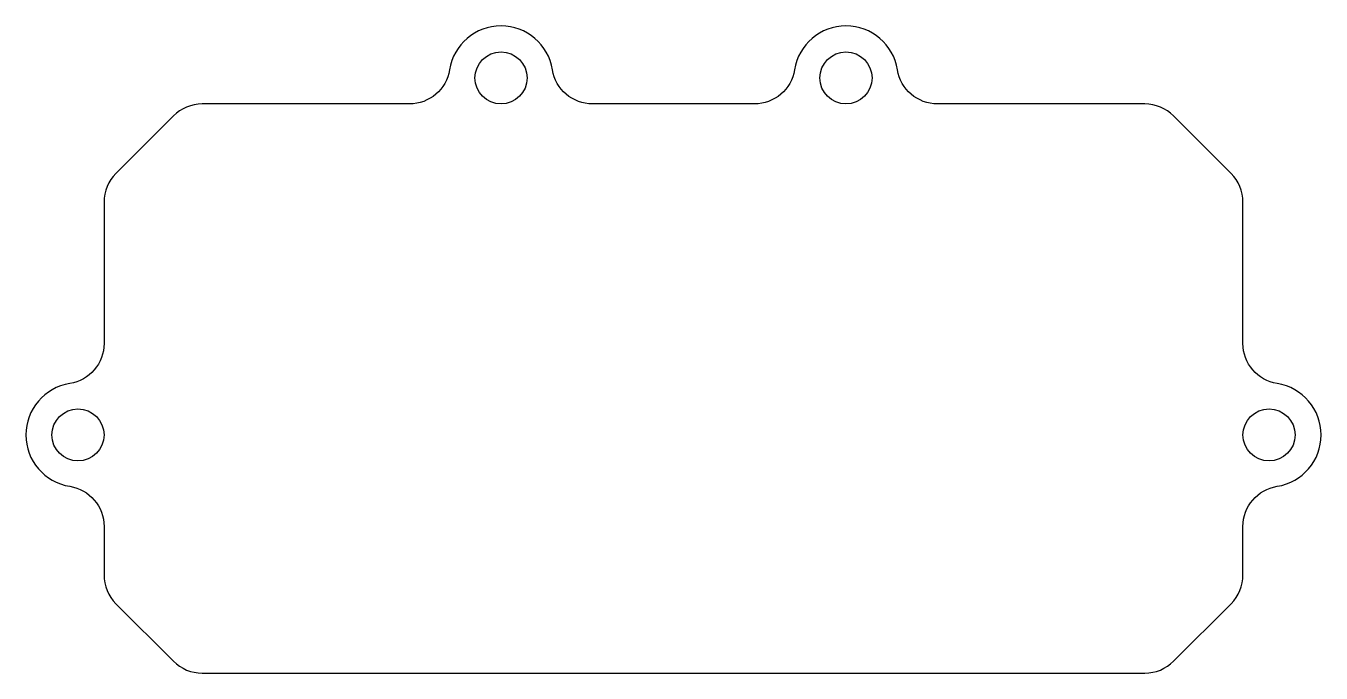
# Model space of a CAD drawing. Header units: millimetres. Extents: x -39.8 to 39.8, y -95 to -55.2.
import ezdxf

# ---------------------------------------------------------------- set-up
doc = ezdxf.new("R2010")
doc.units = ezdxf.units.MM
doc.layers.get('0').update_dxf_attribs({"linetype": 'CONTINUOUS'})

msp = doc.modelspace()

# ---------------------------------------------------------------- linework, layer by layer
msp.add_lwpolyline([(35, -74.724), (35, -66.036, 0.198912), (34.268, -64.268), (30.732, -60.732, 0.198912), (28.964, -60), (16.228, -60, -0.3685), (13.76, -57.895, 0.852803), (7.44, -57.895, -0.3685), (4.972, -60), (-4.972, -60, -0.3685), (-7.44, -57.895, 0.852803), (-13.76, -57.895, -0.3685), (-16.228, -60), (-28.964, -60, 0.198912), (-30.732, -60.732), (-34.268, -64.268, 0.198912), (-35, -66.036), (-35, -74.724, -0.3685), (-37.105, -77.193, 0.852803), (-37.105, -83.513, -0.3685), (-35, -85.981), (-35, -88.964, 0.198912), (-34.268, -90.732), (-30.732, -94.268, 0.198912), (-28.964, -95), (28.964, -95, 0.198912), (30.732, -94.268), (34.268, -90.732, 0.198912), (35, -88.964), (35, -85.981, -0.3685), (37.105, -83.513, 0.852803), (37.105, -77.193, -0.3685)], format="xyb", close=True)
for centre in [(-10.6, -58.4), (10.6, -58.4), (-36.6, -80.353), (36.6, -80.353)]:
    msp.add_circle(centre, 1.6)

doc.saveas('drawing.dxf')
